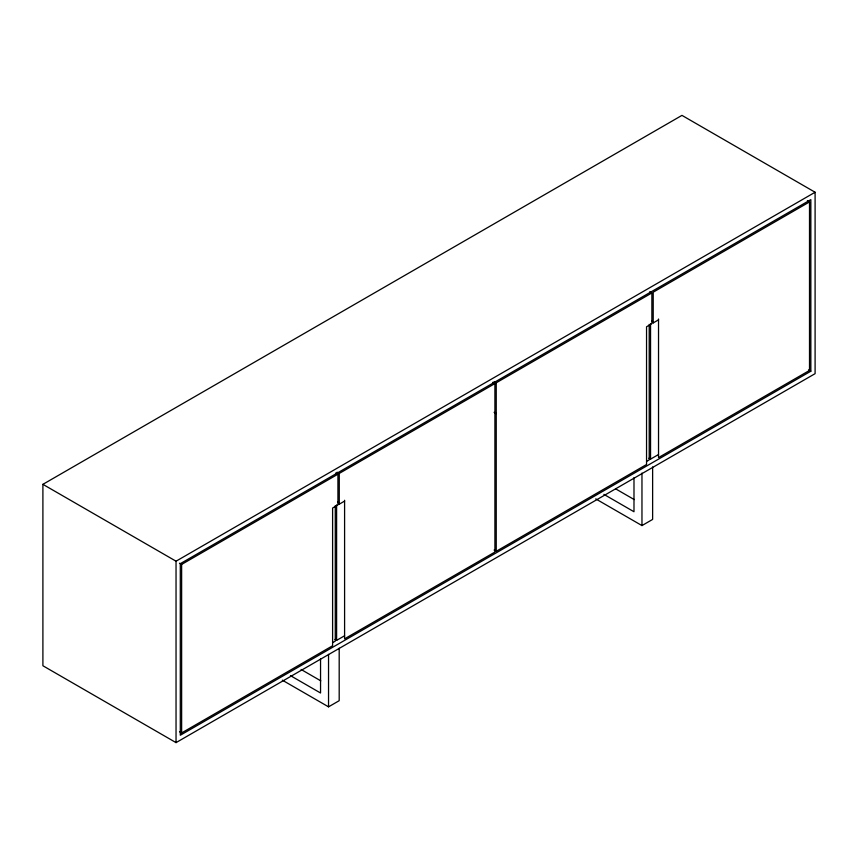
<?xml version="1.0" encoding="UTF-8"?>
<svg xmlns="http://www.w3.org/2000/svg" width="858" height="858" viewBox="0 0 858 858"><rect width="100%" height="100%" fill="white"/><g stroke="black" fill="none" stroke-linecap="round" stroke-linejoin="round"><path stroke-width="1.29" d="M42.9 484.341L681.96 115.38L815.1 192.246L815.1 373.659L176.04 742.62L42.9 665.754L42.9 484.341L176.04 561.207L815.1 192.246M179.504 563.213L181.628 564.435L337.934 474.195L337.934 504.944L332.604 508.022L332.604 645.763L181.628 732.936L179.504 731.702M337.13 472.2L339.264 473.423L494.905 383.569L494.905 552.069L344.594 638.845L344.594 500.268M494.101 381.574L496.235 382.797L651.876 292.943L651.876 323.691L646.546 326.769L646.546 464.51L496.235 551.297L494.101 550.064M658.526 319.015L658.526 457.593L809.512 370.431L809.512 201.93L653.206 292.181L653.206 322.919L658.526 319.852M337.934 501.866L339.264 504.172L344.594 501.104M332.99 642.47L335.274 641.151L335.274 505.641M335.006 639.457L336.604 640.379L344.594 635.767M646.932 461.218L649.206 459.899L649.206 324.399M648.948 458.215L650.546 459.137L658.526 454.526M810.842 371.203L180.298 735.242L180.298 563.674L810.842 199.624L810.842 371.203L808.536 369.862M595.752 498.895L641.966 525.579L652.627 519.422L652.627 466.934M282.314 680.158L328.539 706.842L339.189 700.696L339.189 648.198M807.378 200.708L809.512 201.93M649.742 291.72L651.876 292.943M492.771 382.336L494.905 383.569M494.101 412.323L496.235 413.545M615.69 488.878L634.212 499.571M603.882 494.358L633.987 511.743L633.987 477.691M335.8 472.962L337.934 474.195M301.104 669.476L320.785 680.844M290.444 675.632L320.549 693.007L320.549 658.955M651.876 320.613L653.206 322.919M650.546 323.627L650.546 459.137M641.966 473.08L641.966 525.579M496.235 382.797L496.235 551.297M339.264 473.423L339.264 504.172M336.604 504.879L336.604 640.379M328.539 654.343L328.539 706.842M181.628 564.435L181.628 732.936M176.04 561.207L176.04 742.62"/></g></svg>
